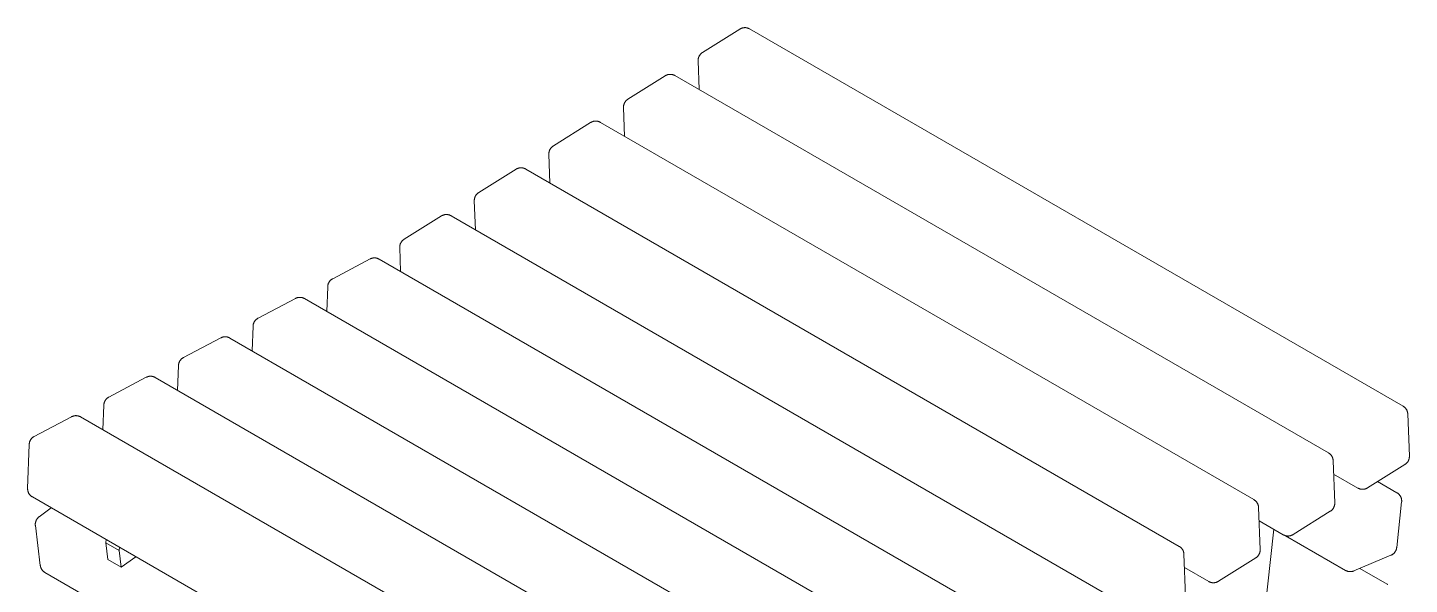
# Model space of a CAD drawing. Header units: inches. Extents: x -6 to 95, y -2 to 61.
# Drawn here: x 66.25 to 95.1, y 49.05 to 60.68 of the extents above; entities that cross this region are included whole.
import ezdxf

# ---------------------------------------------------------------- set-up
doc = ezdxf.new("R2010")
doc.units = ezdxf.units.IN
doc.layers.add('ZANO_R', color=7, linetype='Continuous', lineweight=0)

msp = doc.modelspace()

# ---------------------------------------------------------------- linework, layer by layer
at = {"layer": 'ZANO_R'}
for p, q in [((80.34161, 60.15874), (81.12081, 60.64664)), ((81.12081, 60.64664), (81.12652, 60.65009)), ((81.12652, 60.65009), (81.13234, 60.65333)), ((81.13234, 60.65333), (81.13827, 60.65638)), ((81.13827, 60.65638), (81.1443, 60.65922)), ((81.1443, 60.65922), (81.15042, 60.66186)), ((81.15042, 60.66186), (81.15662, 60.66429)), ((81.15662, 60.66429), (81.16291, 60.66651)), ((81.16291, 60.66651), (81.16927, 60.66852)), ((81.16927, 60.66852), (81.17569, 60.67031)), ((81.17569, 60.67031), (81.18216, 60.67188)), ((81.18216, 60.67188), (81.18869, 60.67323)), ((81.18869, 60.67323), (81.19526, 60.67436)), ((81.19526, 60.67436), (81.20186, 60.67526)), ((81.20186, 60.67526), (81.20849, 60.67595)), ((81.20849, 60.67595), (81.21514, 60.6764)), ((81.21514, 60.6764), (81.22181, 60.67664)), ((81.22181, 60.67664), (81.22847, 60.67664)), ((81.22847, 60.67664), (81.23513, 60.67642)), ((81.23513, 60.67642), (81.24178, 60.67598)), ((81.24178, 60.67598), (81.24842, 60.67531)), ((81.24842, 60.67531), (81.25502, 60.67442)), ((81.25502, 60.67442), (81.26159, 60.6733)), ((81.26159, 60.6733), (81.26812, 60.67196)), ((81.26812, 60.67196), (81.2746, 60.67041)), ((81.2746, 60.67041), (81.28103, 60.66863)), ((81.28103, 60.66863), (81.28739, 60.66664)), ((81.28739, 60.66664), (81.29368, 60.66443)), ((81.29368, 60.66443), (81.29989, 60.66201)), ((81.29989, 60.66201), (81.30602, 60.65938)), ((81.30602, 60.65938), (81.31205, 60.65655)), ((81.31205, 60.65655), (81.31798, 60.65352)), ((81.31798, 60.65352), (81.32381, 60.65028)), ((81.32381, 60.65028), (94.97205, 52.77046)), ((80.25187, 60.02428), (80.25308, 60.03083)), ((80.25308, 60.03083), (80.25451, 60.03734)), ((80.25451, 60.03734), (80.25616, 60.04379)), ((80.25616, 60.04379), (80.25803, 60.05019)), ((80.25803, 60.05019), (80.26011, 60.05652)), ((80.26011, 60.05652), (80.2624, 60.06277)), ((80.2624, 60.06277), (80.26491, 60.06895)), ((80.26491, 60.06895), (80.26762, 60.07503)), ((80.26762, 60.07503), (80.27054, 60.08102)), ((80.27054, 60.08102), (80.27366, 60.08691)), ((80.27366, 60.08691), (80.27697, 60.09269)), ((80.27697, 60.09269), (80.28048, 60.09836)), ((80.28048, 60.09836), (80.28418, 60.1039)), ((80.28418, 60.1039), (80.28806, 60.10931)), ((80.28806, 60.10931), (80.29213, 60.11459)), ((80.29213, 60.11459), (80.29637, 60.11973)), ((80.29637, 60.11973), (80.30078, 60.12472)), ((80.30078, 60.12472), (80.30536, 60.12956)), ((80.30536, 60.12956), (80.3101, 60.13424)), ((80.3101, 60.13424), (80.315, 60.13876)), ((80.315, 60.13876), (80.32004, 60.14312)), ((80.32004, 60.14312), (80.32523, 60.14729)), ((80.32523, 60.14729), (80.33056, 60.15129)), ((80.33056, 60.15129), (80.33602, 60.15511)), ((80.33602, 60.15511), (80.34161, 60.15874)), ((80.24918, 59.99111), (80.24927, 59.99778)), ((80.24931, 59.98445), (80.24918, 59.99111)), ((80.24927, 59.99778), (80.24958, 60.00443)), ((80.27184, 59.38209), (80.24931, 59.98445)), ((80.24958, 60.00443), (80.25012, 60.01107)), ((80.25012, 60.01107), (80.25088, 60.01769)), ((80.25088, 60.01769), (80.25187, 60.02428)), ((78.7832, 59.18294), (79.5624, 59.67084)), ((79.5624, 59.67084), (79.56811, 59.67428)), ((79.56811, 59.67428), (79.57393, 59.67753)), ((79.57393, 59.67753), (79.57986, 59.68058)), ((79.57986, 59.68058), (79.58589, 59.68342)), ((79.58589, 59.68342), (79.59201, 59.68606)), ((79.59201, 59.68606), (79.59822, 59.68849)), ((79.59822, 59.68849), (79.6045, 59.69071)), ((79.6045, 59.69071), (79.61086, 59.69272)), ((79.61086, 59.69272), (79.61728, 59.6945)), ((79.61728, 59.6945), (79.62376, 59.69608)), ((79.62376, 59.69608), (79.63028, 59.69743)), ((79.63028, 59.69743), (79.63685, 59.69856)), ((79.63685, 59.69856), (79.64346, 59.69946)), ((79.64346, 59.69946), (79.65009, 59.70014)), ((79.65009, 59.70014), (79.65674, 59.7006)), ((79.65674, 59.7006), (79.6634, 59.70083)), ((79.6634, 59.70083), (79.67006, 59.70084)), ((79.67006, 59.70084), (79.67673, 59.70062)), ((79.67673, 59.70062), (79.68338, 59.70018)), ((79.68338, 59.70018), (79.69001, 59.69951)), ((79.69001, 59.69951), (79.69661, 59.69861)), ((79.69661, 59.69861), (79.70318, 59.6975)), ((79.70318, 59.6975), (79.70971, 59.69616)), ((79.70971, 59.69616), (79.7162, 59.6946)), ((79.7162, 59.6946), (79.72262, 59.69283)), ((79.72262, 59.69283), (79.72898, 59.69083)), ((79.72898, 59.69083), (79.73527, 59.68863)), ((79.73527, 59.68863), (79.74148, 59.68621)), ((79.74148, 59.68621), (79.74761, 59.68358)), ((79.74761, 59.68358), (79.75364, 59.68075)), ((79.75364, 59.68075), (79.75958, 59.67771)), ((79.75958, 59.67771), (79.7654, 59.67448)), ((79.7654, 59.67448), (93.41365, 51.79466)), ((78.75169, 59.15844), (78.75659, 59.16296)), ((78.75659, 59.16296), (78.76163, 59.16731)), ((78.76163, 59.16731), (78.76682, 59.17149)), ((78.76682, 59.17149), (78.77215, 59.17549)), ((78.77215, 59.17549), (78.77761, 59.17931)), ((78.77761, 59.17931), (78.7832, 59.18294)), ((78.69077, 59.01531), (78.69086, 59.02197)), ((78.69091, 59.00865), (78.69077, 59.01531)), ((78.69086, 59.02197), (78.69117, 59.02863)), ((78.71343, 58.40628), (78.69091, 59.00865)), ((78.69117, 59.02863), (78.69171, 59.03527)), ((78.69171, 59.03527), (78.69248, 59.04189)), ((78.69248, 59.04189), (78.69346, 59.04848)), ((78.69346, 59.04848), (78.69467, 59.05503)), ((78.69467, 59.05503), (78.6961, 59.06154)), ((78.6961, 59.06154), (78.69775, 59.06799)), ((78.69775, 59.06799), (78.69962, 59.07439)), ((78.69962, 59.07439), (78.7017, 59.08072)), ((78.7017, 59.08072), (78.704, 59.08697)), ((78.704, 59.08697), (78.7065, 59.09315)), ((78.7065, 59.09315), (78.70921, 59.09923)), ((78.70921, 59.09923), (78.71213, 59.10522)), ((78.71213, 59.10522), (78.71525, 59.11111)), ((78.71525, 59.11111), (78.71856, 59.11689)), ((78.71856, 59.11689), (78.72207, 59.12255)), ((78.72207, 59.12255), (78.72577, 59.12809)), ((78.72577, 59.12809), (78.72966, 59.13351)), ((78.72966, 59.13351), (78.73372, 59.13879)), ((78.73372, 59.13879), (78.73796, 59.14393)), ((78.73796, 59.14393), (78.74237, 59.14892)), ((78.74237, 59.14892), (78.74695, 59.15376)), ((78.74695, 59.15376), (78.75169, 59.15844)), ((77.22479, 58.20714), (78.00399, 58.69504)), ((78.00399, 58.69504), (78.0097, 58.69848)), ((78.0097, 58.69848), (78.01552, 58.70173)), ((78.01552, 58.70173), (78.02145, 58.70477)), ((78.02145, 58.70477), (78.02748, 58.70762)), ((78.02748, 58.70762), (78.0336, 58.71026)), ((78.0336, 58.71026), (78.03981, 58.71269)), ((78.03981, 58.71269), (78.04609, 58.71491)), ((78.04609, 58.71491), (78.05245, 58.71691)), ((78.05245, 58.71691), (78.05887, 58.7187)), ((78.05887, 58.7187), (78.06535, 58.72027)), ((78.06535, 58.72027), (78.07188, 58.72162)), ((78.07188, 58.72162), (78.07844, 58.72275)), ((78.07844, 58.72275), (78.08505, 58.72366)), ((78.08505, 58.72366), (78.09168, 58.72434)), ((78.09168, 58.72434), (78.09833, 58.7248)), ((78.09833, 58.7248), (78.10499, 58.72503)), ((78.10499, 58.72503), (78.11166, 58.72504)), ((78.11166, 58.72504), (78.11832, 58.72482)), ((78.11832, 58.72482), (78.12497, 58.72437)), ((78.12497, 58.72437), (78.1316, 58.7237)), ((78.1316, 58.7237), (78.13821, 58.72281)), ((78.13821, 58.72281), (78.14478, 58.7217)), ((78.14478, 58.7217), (78.15131, 58.72036)), ((78.15131, 58.72036), (78.15779, 58.7188)), ((78.15779, 58.7188), (78.16421, 58.71702)), ((78.16421, 58.71702), (78.17057, 58.71503)), ((78.17057, 58.71503), (78.17686, 58.71282)), ((78.17686, 58.71282), (78.18307, 58.71041)), ((78.18307, 58.71041), (78.1892, 58.70778)), ((78.1892, 58.70778), (78.19523, 58.70494)), ((78.19523, 58.70494), (78.20117, 58.70191)), ((78.20117, 58.70191), (78.207, 58.69867)), ((78.207, 58.69867), (91.85524, 50.81886)), ((77.13236, 58.03951), (77.13245, 58.04617)), ((77.1325, 58.03285), (77.13236, 58.03951)), ((77.13245, 58.04617), (77.13276, 58.05282)), ((77.15502, 57.43048), (77.1325, 58.03285)), ((77.13276, 58.05282), (77.1333, 58.05947)), ((77.1333, 58.05947), (77.13407, 58.06608)), ((77.13407, 58.06608), (77.13505, 58.07267)), ((77.13505, 58.07267), (77.13626, 58.07923)), ((77.13626, 58.07923), (77.13769, 58.08573)), ((77.13769, 58.08573), (77.13934, 58.09219)), ((77.13934, 58.09219), (77.14121, 58.09858)), ((77.14121, 58.09858), (77.14329, 58.10491)), ((77.14329, 58.10491), (77.14559, 58.11117)), ((77.14559, 58.11117), (77.14809, 58.11734)), ((77.14809, 58.11734), (77.15081, 58.12343)), ((77.15081, 58.12343), (77.15372, 58.12942)), ((77.15372, 58.12942), (77.15684, 58.13531)), ((77.15684, 58.13531), (77.16016, 58.14109)), ((77.16016, 58.14109), (77.16367, 58.14675)), ((77.16367, 58.14675), (77.16736, 58.15229)), ((77.16736, 58.15229), (77.17125, 58.1577)), ((77.17125, 58.1577), (77.17531, 58.16298)), ((77.17531, 58.16298), (77.17955, 58.16812)), ((77.17955, 58.16812), (77.18397, 58.17311)), ((77.18397, 58.17311), (77.18854, 58.17796)), ((77.18854, 58.17796), (77.19328, 58.18264)), ((77.19328, 58.18264), (77.19818, 58.18716)), ((77.19818, 58.18716), (77.20323, 58.19151)), ((77.20323, 58.19151), (77.20842, 58.19569)), ((77.20842, 58.19569), (77.21374, 58.19969)), ((77.21374, 58.19969), (77.2192, 58.20351)), ((77.2192, 58.20351), (77.22479, 58.20714)), ((75.66638, 57.23133), (76.44559, 57.71923)), ((76.44559, 57.71923), (76.45129, 57.72268)), ((76.45129, 57.72268), (76.45712, 57.72592)), ((76.45712, 57.72592), (76.46304, 57.72897)), ((76.46304, 57.72897), (76.46907, 57.73181)), ((76.46907, 57.73181), (76.47519, 57.73445)), ((76.47519, 57.73445), (76.4814, 57.73688)), ((76.4814, 57.73688), (76.48768, 57.7391)), ((76.48768, 57.7391), (76.49404, 57.74111)), ((76.49404, 57.74111), (76.50046, 57.7429)), ((76.50046, 57.7429), (76.50694, 57.74447)), ((76.50694, 57.74447), (76.51347, 57.74582)), ((76.51347, 57.74582), (76.52004, 57.74695)), ((76.52004, 57.74695), (76.52664, 57.74786)), ((76.52664, 57.74786), (76.53327, 57.74854)), ((76.53327, 57.74854), (76.53992, 57.74899)), ((76.53992, 57.74899), (76.54658, 57.74923)), ((76.54658, 57.74923), (76.55325, 57.74923)), ((76.55325, 57.74923), (76.55991, 57.74901)), ((76.55991, 57.74901), (76.56656, 57.74857)), ((76.56656, 57.74857), (76.57319, 57.7479)), ((76.57319, 57.7479), (76.5798, 57.74701)), ((76.5798, 57.74701), (76.58637, 57.74589)), ((76.58637, 57.74589), (76.5929, 57.74455)), ((76.5929, 57.74455), (76.59938, 57.743)), ((76.59938, 57.743), (76.6058, 57.74122)), ((76.6058, 57.74122), (76.61216, 57.73923)), ((76.61216, 57.73923), (76.61845, 57.73702)), ((76.61845, 57.73702), (76.62467, 57.7346)), ((76.62467, 57.7346), (76.63079, 57.73197)), ((76.63079, 57.73197), (76.63683, 57.72914)), ((76.63683, 57.72914), (76.64276, 57.72611)), ((76.64276, 57.72611), (76.64859, 57.72287)), ((76.64859, 57.72287), (90.29683, 49.84305)), ((75.58718, 57.13537), (75.58969, 57.14154)), ((75.58969, 57.14154), (75.5924, 57.14762)), ((75.5924, 57.14762), (75.59532, 57.15361)), ((75.59532, 57.15361), (75.59843, 57.1595)), ((75.59843, 57.1595), (75.60175, 57.16528)), ((75.60175, 57.16528), (75.60526, 57.17095)), ((75.60526, 57.17095), (75.60896, 57.17649)), ((75.60896, 57.17649), (75.61284, 57.1819)), ((75.61284, 57.1819), (75.6169, 57.18718)), ((75.6169, 57.18718), (75.62115, 57.19232)), ((75.62115, 57.19232), (75.62556, 57.19731)), ((75.62556, 57.19731), (75.63014, 57.20215)), ((75.63014, 57.20215), (75.63488, 57.20683)), ((75.63488, 57.20683), (75.63977, 57.21135)), ((75.63977, 57.21135), (75.64482, 57.21571)), ((75.64482, 57.21571), (75.65001, 57.21988)), ((75.65001, 57.21988), (75.65534, 57.22388)), ((75.65534, 57.22388), (75.6608, 57.2277)), ((75.6608, 57.2277), (75.66638, 57.23133)), ((75.57395, 57.0637), (75.57404, 57.07037)), ((75.57409, 57.05704), (75.57395, 57.0637)), ((75.57404, 57.07037), (75.57436, 57.07702)), ((75.59661, 56.45468), (75.57409, 57.05704)), ((75.57436, 57.07702), (75.5749, 57.08366)), ((75.5749, 57.08366), (75.57566, 57.09028)), ((75.57566, 57.09028), (75.57665, 57.09687)), ((75.57665, 57.09687), (75.57786, 57.10342)), ((75.57786, 57.10342), (75.57929, 57.10993)), ((75.57929, 57.10993), (75.58094, 57.11639)), ((75.58094, 57.11639), (75.5828, 57.12278)), ((75.5828, 57.12278), (75.58489, 57.12911)), ((75.58489, 57.12911), (75.58718, 57.13537)), ((74.10797, 56.25553), (74.88718, 56.74343)), ((74.88718, 56.74343), (74.89289, 56.74687)), ((74.89289, 56.74687), (74.89871, 56.75012)), ((74.89871, 56.75012), (74.90464, 56.75317)), ((74.90464, 56.75317), (74.91066, 56.75601)), ((74.91066, 56.75601), (74.91679, 56.75865)), ((74.91679, 56.75865), (74.92299, 56.76108)), ((74.92299, 56.76108), (74.92928, 56.7633)), ((74.92928, 56.7633), (74.93563, 56.76531)), ((74.93563, 56.76531), (74.94205, 56.7671)), ((74.94205, 56.7671), (74.94853, 56.76867)), ((74.94853, 56.76867), (74.95506, 56.77002)), ((74.95506, 56.77002), (74.96163, 56.77115)), ((74.96163, 56.77115), (74.96823, 56.77205)), ((74.96823, 56.77205), (74.97486, 56.77273)), ((74.97486, 56.77273), (74.98151, 56.77319)), ((74.98151, 56.77319), (74.98817, 56.77342)), ((74.98817, 56.77342), (74.99484, 56.77343)), ((74.99484, 56.77343), (75.0015, 56.77321)), ((75.0015, 56.77321), (75.00815, 56.77277)), ((75.00815, 56.77277), (75.01478, 56.7721)), ((75.01478, 56.7721), (75.02139, 56.77121)), ((75.02139, 56.77121), (75.02796, 56.77009)), ((75.02796, 56.77009), (75.03449, 56.76875)), ((75.03449, 56.76875), (75.04097, 56.76719)), ((75.04097, 56.76719), (75.0474, 56.76542)), ((75.0474, 56.76542), (75.05376, 56.76342)), ((75.05376, 56.76342), (75.06005, 56.76122)), ((75.06005, 56.76122), (75.06626, 56.7588)), ((75.06626, 56.7588), (75.07238, 56.75617)), ((75.07238, 56.75617), (75.07842, 56.75334)), ((75.07842, 56.75334), (75.08435, 56.7503)), ((75.08435, 56.7503), (75.09018, 56.74707)), ((75.09018, 56.74707), (88.73842, 48.86725)), ((74.01555, 56.0879), (74.01563, 56.09456)), ((74.01568, 56.08124), (74.01555, 56.0879)), ((74.01563, 56.09456), (74.01595, 56.10122)), ((74.03434, 55.5823), (74.01568, 56.08124)), ((74.01595, 56.10122), (74.01649, 56.10786)), ((74.01649, 56.10786), (74.01725, 56.11448)), ((74.01725, 56.11448), (74.01824, 56.12107)), ((74.01824, 56.12107), (74.01945, 56.12762)), ((74.01945, 56.12762), (74.02088, 56.13413)), ((74.02088, 56.13413), (74.02253, 56.14058)), ((74.02253, 56.14058), (74.02439, 56.14698)), ((74.02439, 56.14698), (74.02648, 56.15331)), ((74.02648, 56.15331), (74.02877, 56.15956)), ((74.02877, 56.15956), (74.03128, 56.16574)), ((74.03128, 56.16574), (74.03399, 56.17182)), ((74.03399, 56.17182), (74.03691, 56.17781)), ((74.03691, 56.17781), (74.04003, 56.1837)), ((74.04003, 56.1837), (74.04334, 56.18948)), ((74.04334, 56.18948), (74.04685, 56.19514)), ((74.04685, 56.19514), (74.05055, 56.20068)), ((74.05055, 56.20068), (74.05443, 56.2061)), ((74.05443, 56.2061), (74.0585, 56.21138)), ((74.0585, 56.21138), (74.06274, 56.21652)), ((74.06274, 56.21652), (74.06715, 56.22151)), ((74.06715, 56.22151), (74.07173, 56.22635)), ((74.07173, 56.22635), (74.07647, 56.23103)), ((74.07647, 56.23103), (74.08136, 56.23555)), ((74.08136, 56.23555), (74.08641, 56.2399)), ((74.08641, 56.2399), (74.0916, 56.24408)), ((74.0916, 56.24408), (74.09693, 56.24808)), ((74.09693, 56.24808), (74.10239, 56.2519)), ((74.10239, 56.2519), (74.10797, 56.25553)), ((72.61675, 55.43259), (73.39596, 55.84443)), ((73.39596, 55.84443), (73.40208, 55.84753)), ((73.40208, 55.84753), (73.4083, 55.85042)), ((73.4083, 55.85042), (73.41462, 55.85308)), ((73.41462, 55.85308), (73.42103, 55.85553)), ((73.42103, 55.85553), (73.42751, 55.85774)), ((73.42751, 55.85774), (73.43408, 55.85974)), ((73.43408, 55.85974), (73.4407, 55.8615)), ((73.4407, 55.8615), (73.44739, 55.86303)), ((73.44739, 55.86303), (73.45412, 55.86433)), ((73.45412, 55.86433), (73.4609, 55.86539)), ((73.4609, 55.86539), (73.46771, 55.86621)), ((73.46771, 55.86621), (73.47454, 55.8668)), ((73.47454, 55.8668), (73.48139, 55.86715)), ((73.48139, 55.86715), (73.48824, 55.86726)), ((73.48824, 55.86726), (73.4951, 55.86713)), ((73.4951, 55.86713), (73.50195, 55.86677)), ((73.50195, 55.86677), (73.50878, 55.86616)), ((73.50878, 55.86616), (73.51559, 55.86532)), ((73.51559, 55.86532), (73.52236, 55.86424)), ((73.52236, 55.86424), (73.52909, 55.86293)), ((73.52909, 55.86293), (73.53577, 55.86138)), ((73.53577, 55.86138), (73.54239, 55.8596)), ((73.54239, 55.8596), (73.54895, 55.85759)), ((73.54895, 55.85759), (73.55543, 55.85535)), ((73.55543, 55.85535), (73.56184, 55.85289)), ((73.56184, 55.85289), (73.56815, 55.85021)), ((73.56815, 55.85021), (73.57436, 55.84731)), ((73.57436, 55.84731), (73.58047, 55.8442)), ((73.58047, 55.8442), (73.58647, 55.84087)), ((73.58647, 55.84087), (87.23471, 47.96106)), ((72.57847, 55.40614), (72.58354, 55.41046)), ((72.58354, 55.41046), (72.58875, 55.41461)), ((72.58875, 55.41461), (72.5941, 55.41858)), ((72.5941, 55.41858), (72.59959, 55.42237)), ((72.59959, 55.42237), (72.60519, 55.42597)), ((72.60519, 55.42597), (72.61092, 55.42938)), ((72.61092, 55.42938), (72.61675, 55.43259)), ((72.49343, 54.7485), (72.51196, 55.26552)), ((72.51196, 55.26552), (72.51231, 55.27217)), ((72.51231, 55.27217), (72.51289, 55.27881)), ((72.51289, 55.27881), (72.51369, 55.28542)), ((72.51369, 55.28542), (72.51471, 55.29201)), ((72.51471, 55.29201), (72.51596, 55.29855)), ((72.51596, 55.29855), (72.51742, 55.30505)), ((72.51742, 55.30505), (72.51911, 55.3115)), ((72.51911, 55.3115), (72.52101, 55.31788)), ((72.52101, 55.31788), (72.52313, 55.3242)), ((72.52313, 55.3242), (72.52546, 55.33044)), ((72.52546, 55.33044), (72.528, 55.3366)), ((72.528, 55.3366), (72.53075, 55.34267)), ((72.53075, 55.34267), (72.5337, 55.34864)), ((72.5337, 55.34864), (72.53685, 55.35452)), ((72.53685, 55.35452), (72.54019, 55.36028)), ((72.54019, 55.36028), (72.54373, 55.36592)), ((72.54373, 55.36592), (72.54746, 55.37144)), ((72.54746, 55.37144), (72.55138, 55.37683)), ((72.55138, 55.37683), (72.55547, 55.38209)), ((72.55547, 55.38209), (72.55974, 55.38721)), ((72.55974, 55.38721), (72.56418, 55.39217)), ((72.56418, 55.39217), (72.56879, 55.39699)), ((72.56879, 55.39699), (72.57355, 55.40164)), ((72.57355, 55.40164), (72.57847, 55.40614)), ((71.05835, 54.6089), (71.83755, 55.02074)), ((71.83755, 55.02074), (71.84367, 55.02384)), ((71.84367, 55.02384), (71.84989, 55.02673)), ((71.84989, 55.02673), (71.85621, 55.02939)), ((71.85621, 55.02939), (71.86262, 55.03183)), ((71.86262, 55.03183), (71.86911, 55.03405)), ((71.86911, 55.03405), (71.87567, 55.03605)), ((71.87567, 55.03605), (71.8823, 55.03781)), ((71.8823, 55.03781), (71.88898, 55.03934)), ((71.88898, 55.03934), (71.89571, 55.04064)), ((71.89571, 55.04064), (71.90249, 55.0417)), ((71.90249, 55.0417), (71.9093, 55.04252)), ((71.9093, 55.04252), (71.91613, 55.04311)), ((71.91613, 55.04311), (71.92298, 55.04346)), ((71.92298, 55.04346), (71.92984, 55.04357)), ((71.92984, 55.04357), (71.93669, 55.04344)), ((71.93669, 55.04344), (71.94354, 55.04307)), ((71.94354, 55.04307), (71.95037, 55.04247)), ((71.95037, 55.04247), (71.95718, 55.04163)), ((71.95718, 55.04163), (71.96395, 55.04055)), ((71.96395, 55.04055), (71.97068, 55.03923)), ((71.97068, 55.03923), (71.97736, 55.03769)), ((71.97736, 55.03769), (71.98399, 55.03591)), ((71.98399, 55.03591), (71.99054, 55.0339)), ((71.99054, 55.0339), (71.99703, 55.03166)), ((71.99703, 55.03166), (72.00343, 55.0292)), ((72.00343, 55.0292), (72.00974, 55.02652)), ((72.00974, 55.02652), (72.01595, 55.02362)), ((72.01595, 55.02362), (72.02206, 55.02051)), ((72.02206, 55.02051), (72.02806, 55.01718)), ((72.02806, 55.01718), (85.67631, 47.13737)), ((70.98179, 54.53659), (70.98533, 54.54223)), ((70.98533, 54.54223), (70.98906, 54.54775)), ((70.98906, 54.54775), (70.99297, 54.55314)), ((70.99297, 54.55314), (70.99706, 54.5584)), ((70.99706, 54.5584), (71.00133, 54.56351)), ((71.00133, 54.56351), (71.00577, 54.56848)), ((71.00577, 54.56848), (71.01038, 54.5733)), ((71.01038, 54.5733), (71.01514, 54.57795)), ((71.01514, 54.57795), (71.02006, 54.58245)), ((71.02006, 54.58245), (71.02513, 54.58677)), ((71.02513, 54.58677), (71.03035, 54.59092)), ((71.03035, 54.59092), (71.0357, 54.59489)), ((71.0357, 54.59489), (71.04118, 54.59868)), ((71.04118, 54.59868), (71.04678, 54.60228)), ((71.04678, 54.60228), (71.05251, 54.60568)), ((71.05251, 54.60568), (71.05835, 54.6089)), ((70.93502, 53.92481), (70.95355, 54.44182)), ((70.95355, 54.44182), (70.9539, 54.44848)), ((70.9539, 54.44848), (70.95448, 54.45512)), ((70.95448, 54.45512), (70.95528, 54.46173)), ((70.95528, 54.46173), (70.9563, 54.46831)), ((70.9563, 54.46831), (70.95755, 54.47486)), ((70.95755, 54.47486), (70.95902, 54.48136)), ((70.95902, 54.48136), (70.9607, 54.4878)), ((70.9607, 54.4878), (70.9626, 54.49419)), ((70.9626, 54.49419), (70.96472, 54.50051)), ((70.96472, 54.50051), (70.96705, 54.50675)), ((70.96705, 54.50675), (70.96959, 54.51291)), ((70.96959, 54.51291), (70.97234, 54.51898)), ((70.97234, 54.51898), (70.97529, 54.52495)), ((70.97529, 54.52495), (70.97844, 54.53082)), ((70.97844, 54.53082), (70.98179, 54.53659)), ((69.49994, 53.78521), (70.27914, 54.19705)), ((70.27914, 54.19705), (70.28526, 54.20015)), ((70.28526, 54.20015), (70.29148, 54.20303)), ((70.29148, 54.20303), (70.2978, 54.2057)), ((70.2978, 54.2057), (70.30421, 54.20814)), ((70.30421, 54.20814), (70.3107, 54.21036)), ((70.3107, 54.21036), (70.31726, 54.21235)), ((70.31726, 54.21235), (70.32389, 54.21412)), ((70.32389, 54.21412), (70.33057, 54.21565)), ((70.33057, 54.21565), (70.33731, 54.21694)), ((70.33731, 54.21694), (70.34408, 54.21801)), ((70.34408, 54.21801), (70.35089, 54.21883)), ((70.35089, 54.21883), (70.35772, 54.21942)), ((70.35772, 54.21942), (70.36457, 54.21977)), ((70.36457, 54.21977), (70.37143, 54.21988)), ((70.37143, 54.21988), (70.37829, 54.21975)), ((70.37829, 54.21975), (70.38513, 54.21938)), ((70.38513, 54.21938), (70.39196, 54.21878)), ((70.39196, 54.21878), (70.39877, 54.21794)), ((70.39877, 54.21794), (70.40554, 54.21686)), ((70.40554, 54.21686), (70.41227, 54.21554)), ((70.41227, 54.21554), (70.41896, 54.214)), ((70.41896, 54.214), (70.42558, 54.21222)), ((70.42558, 54.21222), (70.43214, 54.21021)), ((70.43214, 54.21021), (70.43862, 54.20797)), ((70.43862, 54.20797), (70.44502, 54.20551)), ((70.44502, 54.20551), (70.45133, 54.20283)), ((70.45133, 54.20283), (70.45755, 54.19993)), ((70.45755, 54.19993), (70.46366, 54.19682)), ((70.46366, 54.19682), (70.46965, 54.19349)), ((70.46965, 54.19349), (84.1179, 46.31367)), ((69.4042, 53.6705), (69.40631, 53.67682)), ((69.40631, 53.67682), (69.40864, 53.68306)), ((69.40864, 53.68306), (69.41118, 53.68922)), ((69.41118, 53.68922), (69.41393, 53.69529)), ((69.41393, 53.69529), (69.41688, 53.70126)), ((69.41688, 53.70126), (69.42003, 53.70713)), ((69.42003, 53.70713), (69.42338, 53.71289)), ((69.42338, 53.71289), (69.42692, 53.71854)), ((69.42692, 53.71854), (69.43065, 53.72406)), ((69.43065, 53.72406), (69.43456, 53.72945)), ((69.43456, 53.72945), (69.43865, 53.73471)), ((69.43865, 53.73471), (69.44292, 53.73982)), ((69.44292, 53.73982), (69.44736, 53.74479)), ((69.44736, 53.74479), (69.45197, 53.74961)), ((69.45197, 53.74961), (69.45674, 53.75426)), ((69.45674, 53.75426), (69.46166, 53.75875)), ((69.46166, 53.75875), (69.46673, 53.76308)), ((69.46673, 53.76308), (69.47194, 53.76723)), ((69.47194, 53.76723), (69.47729, 53.7712)), ((69.47729, 53.7712), (69.48277, 53.77499)), ((69.48277, 53.77499), (69.48838, 53.77859)), ((69.48838, 53.77859), (69.4941, 53.78199)), ((69.4941, 53.78199), (69.49994, 53.78521)), ((68.75229, 53.38667), (68.75885, 53.38866)), ((68.75885, 53.38866), (68.76548, 53.39043)), ((68.76548, 53.39043), (68.77216, 53.39196)), ((68.77216, 53.39196), (68.7789, 53.39325)), ((68.7789, 53.39325), (68.78567, 53.39431)), ((68.78567, 53.39431), (68.79248, 53.39514)), ((68.79248, 53.39514), (68.79932, 53.39573)), ((68.79932, 53.39573), (68.80616, 53.39608)), ((68.80616, 53.39608), (68.81302, 53.39619)), ((68.81302, 53.39619), (68.81988, 53.39606)), ((68.81988, 53.39606), (68.82673, 53.39569)), ((68.82673, 53.39569), (68.83356, 53.39509)), ((68.83356, 53.39509), (68.84036, 53.39424)), ((68.84036, 53.39424), (68.84714, 53.39317)), ((68.84714, 53.39317), (68.85387, 53.39185)), ((68.85387, 53.39185), (68.86055, 53.3903)), ((68.86055, 53.3903), (68.86717, 53.38852)), ((68.86717, 53.38852), (68.87373, 53.38652)), ((69.37661, 53.10112), (69.39515, 53.61813)), ((69.39515, 53.61813), (69.3955, 53.62479)), ((69.3955, 53.62479), (69.39607, 53.63142)), ((69.39607, 53.63142), (69.39687, 53.63804)), ((69.39687, 53.63804), (69.3979, 53.64462)), ((69.3979, 53.64462), (69.39914, 53.65117)), ((69.39914, 53.65117), (69.40061, 53.65767)), ((69.40061, 53.65767), (69.40229, 53.66411)), ((69.40229, 53.66411), (69.4042, 53.6705)), ((67.94153, 52.96151), (68.72073, 53.37336)), ((68.72073, 53.37336), (68.72685, 53.37646)), ((68.72685, 53.37646), (68.73307, 53.37934)), ((68.73307, 53.37934), (68.73939, 53.38201)), ((68.73939, 53.38201), (68.7458, 53.38445)), ((68.7458, 53.38445), (68.75229, 53.38667)), ((68.87373, 53.38652), (68.88021, 53.38428)), ((68.88021, 53.38428), (68.88661, 53.38182)), ((68.88661, 53.38182), (68.89292, 53.37914)), ((68.89292, 53.37914), (68.89914, 53.37624)), ((68.89914, 53.37624), (68.90525, 53.37312)), ((68.90525, 53.37312), (68.91125, 53.3698)), ((68.91125, 53.3698), (82.55949, 45.48998)), ((67.83766, 52.80773), (67.83847, 52.81435)), ((67.83847, 52.81435), (67.83949, 52.82093)), ((67.83949, 52.82093), (67.84073, 52.82748)), ((67.84073, 52.82748), (67.8422, 52.83398)), ((67.8422, 52.83398), (67.84389, 52.84042)), ((67.84389, 52.84042), (67.84579, 52.84681)), ((67.84579, 52.84681), (67.84791, 52.85312)), ((67.84791, 52.85312), (67.85024, 52.85937)), ((67.85024, 52.85937), (67.85278, 52.86553)), ((67.85278, 52.86553), (67.85552, 52.8716)), ((67.85552, 52.8716), (67.85847, 52.87757)), ((67.85847, 52.87757), (67.86162, 52.88344)), ((67.86162, 52.88344), (67.86497, 52.8892)), ((67.86497, 52.8892), (67.86851, 52.89485)), ((67.86851, 52.89485), (67.87224, 52.90037)), ((67.87224, 52.90037), (67.87615, 52.90576)), ((67.87615, 52.90576), (67.88025, 52.91102)), ((67.88025, 52.91102), (67.88452, 52.91613)), ((67.88452, 52.91613), (67.88896, 52.9211)), ((67.88896, 52.9211), (67.89356, 52.92591)), ((67.89356, 52.92591), (67.89833, 52.93057)), ((67.89833, 52.93057), (67.90325, 52.93506)), ((67.90325, 52.93506), (67.90832, 52.93939)), ((67.90832, 52.93939), (67.91353, 52.94354)), ((67.91353, 52.94354), (67.91888, 52.94751)), ((67.91888, 52.94751), (67.92436, 52.95129)), ((67.92436, 52.95129), (67.92997, 52.95489)), ((67.92997, 52.95489), (67.93569, 52.9583)), ((67.93569, 52.9583), (67.94153, 52.96151)), ((66.38312, 52.13782), (67.16233, 52.54967)), ((67.16233, 52.54967), (67.16844, 52.55277)), ((67.16844, 52.55277), (67.17467, 52.55565)), ((67.17467, 52.55565), (67.18099, 52.55832)), ((67.18099, 52.55832), (67.18739, 52.56076)), ((67.18739, 52.56076), (67.19388, 52.56298)), ((67.19388, 52.56298), (67.20044, 52.56497)), ((67.20044, 52.56497), (67.20707, 52.56673)), ((67.20707, 52.56673), (67.21376, 52.56826)), ((67.21376, 52.56826), (67.22049, 52.56956)), ((67.22049, 52.56956), (67.22727, 52.57062)), ((67.22727, 52.57062), (67.23407, 52.57145)), ((67.23407, 52.57145), (67.24091, 52.57204)), ((67.24091, 52.57204), (67.24776, 52.57238)), ((67.24776, 52.57238), (67.25461, 52.5725)), ((67.25461, 52.5725), (67.26147, 52.57237)), ((67.26147, 52.57237), (67.26832, 52.572)), ((67.26832, 52.572), (67.27515, 52.5714)), ((67.27515, 52.5714), (67.28195, 52.57055)), ((67.28195, 52.57055), (67.28873, 52.56947)), ((67.28873, 52.56947), (67.29546, 52.56816)), ((67.29546, 52.56816), (67.30214, 52.56661)), ((67.30214, 52.56661), (67.30876, 52.56483)), ((67.30876, 52.56483), (67.31532, 52.56282)), ((67.31532, 52.56282), (67.3218, 52.56059)), ((67.3218, 52.56059), (67.3282, 52.55813)), ((67.3282, 52.55813), (67.33452, 52.55545)), ((67.33452, 52.55545), (67.34073, 52.55255)), ((67.34073, 52.55255), (67.34684, 52.54943)), ((67.34684, 52.54943), (67.35284, 52.54611)), ((67.35284, 52.54611), (81.00108, 44.66629)), ((67.81821, 52.27743), (67.83674, 52.79444)), ((67.83674, 52.79444), (67.83709, 52.8011)), ((67.83709, 52.8011), (67.83766, 52.80773)), ((94.97205, 52.77046), (94.97793, 52.76693)), ((94.97793, 52.76693), (94.98369, 52.7632)), ((94.98369, 52.7632), (94.9893, 52.75927)), ((94.9893, 52.75927), (94.99478, 52.75514)), ((94.99478, 52.75514), (95.00011, 52.75083)), ((95.00011, 52.75083), (95.00529, 52.74633)), ((95.00529, 52.74633), (95.01031, 52.74166)), ((95.01031, 52.74166), (95.01516, 52.73681)), ((95.01516, 52.73681), (95.01984, 52.7318)), ((95.01984, 52.7318), (95.02435, 52.72662)), ((95.02435, 52.72662), (95.02867, 52.7213)), ((95.02867, 52.7213), (95.0328, 52.71583)), ((95.0328, 52.71583), (95.03674, 52.71021)), ((95.03674, 52.71021), (95.04048, 52.70447)), ((95.04048, 52.70447), (95.04402, 52.69859)), ((95.04402, 52.69859), (95.04735, 52.6926)), ((95.04735, 52.6926), (95.05047, 52.68649)), ((95.05047, 52.68649), (95.05338, 52.68028)), ((95.05338, 52.68028), (95.05607, 52.67397)), ((95.05607, 52.67397), (95.05854, 52.66757)), ((95.05854, 52.66757), (95.06078, 52.66109)), ((95.06078, 52.66109), (95.0628, 52.65454)), ((95.0628, 52.65454), (95.06459, 52.64792)), ((95.06459, 52.64792), (95.06614, 52.64124)), ((95.06614, 52.64124), (95.06747, 52.63451)), ((95.06747, 52.63451), (95.06855, 52.62774)), ((95.06855, 52.62774), (95.06941, 52.62093)), ((95.06941, 52.62093), (95.07002, 52.6141)), ((95.07002, 52.6141), (95.07039, 52.60726)), ((95.07039, 52.60726), (95.10333, 51.72652)), ((66.2454, 51.05199), (66.27833, 51.97075)), ((66.27833, 51.97075), (66.27868, 51.9774)), ((66.27868, 51.9774), (66.27926, 51.98404)), ((66.27926, 51.98404), (66.28006, 51.99066)), ((66.28006, 51.99066), (66.28108, 51.99724)), ((66.28108, 51.99724), (66.28233, 52.00379)), ((66.28233, 52.00379), (66.28379, 52.01028)), ((66.28379, 52.01028), (66.28548, 52.01673)), ((66.28548, 52.01673), (66.28738, 52.02312)), ((66.28738, 52.02312), (66.2895, 52.02943)), ((66.2895, 52.02943), (66.29183, 52.03568)), ((66.29183, 52.03568), (66.29437, 52.04184)), ((66.29437, 52.04184), (66.29711, 52.04791)), ((66.29711, 52.04791), (66.30006, 52.05388)), ((66.30006, 52.05388), (66.30321, 52.05975)), ((66.30321, 52.05975), (66.30656, 52.06551)), ((66.30656, 52.06551), (66.3101, 52.07116)), ((66.3101, 52.07116), (66.31383, 52.07668)), ((66.31383, 52.07668), (66.31775, 52.08207)), ((66.31775, 52.08207), (66.32184, 52.08733)), ((66.32184, 52.08733), (66.32611, 52.09244)), ((66.32611, 52.09244), (66.33055, 52.09741)), ((66.33055, 52.09741), (66.33515, 52.10222)), ((66.33515, 52.10222), (66.33992, 52.10688)), ((66.33992, 52.10688), (66.34484, 52.11137)), ((66.34484, 52.11137), (66.34991, 52.11569)), ((66.34991, 52.11569), (66.35512, 52.11984)), ((66.35512, 52.11984), (66.36047, 52.12382)), ((66.36047, 52.12382), (66.36595, 52.1276)), ((66.36595, 52.1276), (66.37156, 52.1312)), ((66.37156, 52.1312), (66.37729, 52.13461)), ((66.37729, 52.13461), (66.38312, 52.13782)), ((93.41365, 51.79466), (93.41953, 51.79113)), ((93.41953, 51.79113), (93.42528, 51.78739)), ((93.42528, 51.78739), (93.4309, 51.78346)), ((93.4309, 51.78346), (93.43637, 51.77934)), ((93.43637, 51.77934), (93.44171, 51.77502)), ((93.44171, 51.77502), (93.44688, 51.77053)), ((93.44688, 51.77053), (93.4519, 51.76585)), ((93.4519, 51.76585), (93.45675, 51.76101)), ((93.45675, 51.76101), (93.46143, 51.75599)), ((93.46143, 51.75599), (93.46594, 51.75082)), ((93.46594, 51.75082), (93.47026, 51.7455)), ((93.47026, 51.7455), (93.47439, 51.74002)), ((93.47439, 51.74002), (93.47833, 51.73441)), ((93.47833, 51.73441), (93.48207, 51.72866)), ((93.48207, 51.72866), (93.48561, 51.72279)), ((93.48561, 51.72279), (93.48894, 51.71679)), ((93.48894, 51.71679), (93.49207, 51.71069)), ((93.49207, 51.71069), (93.49497, 51.70448)), ((93.49497, 51.70448), (93.49766, 51.69817)), ((93.49766, 51.69817), (93.50013, 51.69177)), ((93.50013, 51.69177), (93.50238, 51.68529)), ((93.50238, 51.68529), (93.50439, 51.67874)), ((93.50439, 51.67874), (93.50618, 51.67212)), ((93.50618, 51.67212), (93.50774, 51.66544)), ((93.50774, 51.66544), (93.50906, 51.65871)), ((93.50906, 51.65871), (93.51015, 51.65194)), ((95.09461, 51.66078), (95.09253, 51.65446)), ((95.09648, 51.66718), (95.09461, 51.66078)), ((95.09813, 51.67364), (95.09648, 51.66718)), ((95.09956, 51.68014), (95.09813, 51.67364)), ((95.10077, 51.6867), (95.09956, 51.68014)), ((95.10176, 51.69328), (95.10077, 51.6867)), ((95.10252, 51.6999), (95.10176, 51.69328)), ((95.10306, 51.70654), (95.10252, 51.6999)), ((95.10337, 51.7132), (95.10306, 51.70654)), ((95.10333, 51.72652), (95.10346, 51.71986)), ((95.10346, 51.71986), (95.10337, 51.7132)), ((93.51015, 51.65194), (93.511, 51.64513)), ((93.511, 51.64513), (93.51161, 51.6383)), ((93.51161, 51.6383), (93.51199, 51.63145)), ((93.51199, 51.63145), (93.54492, 50.75072)), ((95.01103, 51.55223), (94.23183, 51.06433)), ((95.01662, 51.55586), (95.01103, 51.55223)), ((95.02208, 51.55968), (95.01662, 51.55586)), ((95.02741, 51.56368), (95.02208, 51.55968)), ((95.0326, 51.56786), (95.02741, 51.56368)), ((95.03765, 51.57221), (95.0326, 51.56786)), ((95.04254, 51.57673), (95.03765, 51.57221)), ((95.04728, 51.58141), (95.04254, 51.57673)), ((95.05186, 51.58625), (95.04728, 51.58141)), ((95.05627, 51.59125), (95.05186, 51.58625)), ((95.06051, 51.59638), (95.05627, 51.59125)), ((95.06458, 51.60166), (95.06051, 51.59638)), ((95.06846, 51.60708), (95.06458, 51.60166)), ((95.07216, 51.61262), (95.06846, 51.60708)), ((95.07567, 51.61828), (95.07216, 51.61262)), ((95.07898, 51.62406), (95.07567, 51.61828)), ((95.0821, 51.62995), (95.07898, 51.62406)), ((95.08502, 51.63594), (95.0821, 51.62995)), ((95.08773, 51.64203), (95.08502, 51.63594)), ((95.09024, 51.6482), (95.08773, 51.64203)), ((95.09253, 51.65446), (95.09024, 51.6482)), ((94.02883, 51.06069), (93.5224, 51.35308)), ((94.44038, 51.19491), (94.84508, 50.96126)), ((66.24527, 51.04532), (66.2454, 51.05199)), ((66.24537, 51.03866), (66.24527, 51.04532)), ((66.2457, 51.032), (66.24537, 51.03866)), ((66.24625, 51.02536), (66.2457, 51.032)), ((66.24702, 51.01874), (66.24625, 51.02536)), ((66.24802, 51.01215), (66.24702, 51.01874)), ((66.24924, 51.0056), (66.24802, 51.01215)), ((66.25068, 50.99909), (66.24924, 51.0056)), ((66.25234, 50.99263), (66.25068, 50.99909)), ((66.25422, 50.98624), (66.25234, 50.99263)), ((66.25631, 50.97991), (66.25422, 50.98624)), ((66.25862, 50.97366), (66.25631, 50.97991)), ((66.26114, 50.96748), (66.25862, 50.97366)), ((66.26386, 50.9614), (66.26114, 50.96748)), ((66.26679, 50.95541), (66.26386, 50.9614)), ((66.26992, 50.94953), (66.26679, 50.95541)), ((66.27325, 50.94375), (66.26992, 50.94953)), ((66.27677, 50.93809), (66.27325, 50.94375)), ((66.28048, 50.93255), (66.27677, 50.93809)), ((66.28437, 50.92715), (66.28048, 50.93255)), ((66.28845, 50.92187), (66.28437, 50.92715)), ((66.2927, 50.91674), (66.28845, 50.92187)), ((66.29713, 50.91175), (66.2927, 50.91674)), ((66.30171, 50.90692), (66.29713, 50.91175)), ((66.30647, 50.90224), (66.30171, 50.90692)), ((66.31137, 50.89773), (66.30647, 50.90224)), ((66.31643, 50.89339), (66.31137, 50.89773)), ((66.32163, 50.88922), (66.31643, 50.89339)), ((66.32697, 50.88523), (66.32163, 50.88922)), ((66.33244, 50.88142), (66.32697, 50.88523)), ((66.33803, 50.8778), (66.33244, 50.88142)), ((66.34375, 50.87437), (66.33803, 50.8778)), ((79.99199, 42.99455), (66.34375, 50.87437)), ((91.85524, 50.81886), (91.86112, 50.81533)), ((91.86112, 50.81533), (91.86687, 50.81159)), ((91.86687, 50.81159), (91.87249, 50.80766)), ((91.87249, 50.80766), (91.87797, 50.80353)), ((91.87797, 50.80353), (91.8833, 50.79922)), ((91.8833, 50.79922), (91.88848, 50.79472)), ((91.88848, 50.79472), (91.89349, 50.79005)), ((94.03466, 51.05746), (94.02883, 51.06069)), ((94.04059, 51.05442), (94.03466, 51.05746)), ((94.04663, 51.05159), (94.04059, 51.05442)), ((94.05275, 51.04896), (94.04663, 51.05159)), ((94.05896, 51.04655), (94.05275, 51.04896)), ((94.06525, 51.04434), (94.05896, 51.04655)), ((94.07161, 51.04235), (94.06525, 51.04434)), ((94.07804, 51.04057), (94.07161, 51.04235)), ((94.08452, 51.03901), (94.07804, 51.04057)), ((94.09105, 51.03767), (94.08452, 51.03901)), ((94.09762, 51.03656), (94.09105, 51.03767)), ((94.10423, 51.03566), (94.09762, 51.03656)), ((94.11086, 51.035), (94.10423, 51.03566)), ((94.11751, 51.03455), (94.11086, 51.035)), ((94.12417, 51.03433), (94.11751, 51.03455)), ((94.13084, 51.03434), (94.12417, 51.03433)), ((94.1375, 51.03457), (94.13084, 51.03434)), ((94.14415, 51.03503), (94.1375, 51.03457)), ((94.15078, 51.03571), (94.14415, 51.03503)), ((94.15738, 51.03662), (94.15078, 51.03571)), ((94.16395, 51.03775), (94.15738, 51.03662)), ((94.17048, 51.0391), (94.16395, 51.03775)), ((94.17695, 51.04067), (94.17048, 51.0391)), ((94.18338, 51.04246), (94.17695, 51.04067)), ((94.18973, 51.04446), (94.18338, 51.04246)), ((94.19602, 51.04668), (94.18973, 51.04446)), ((94.20222, 51.04911), (94.19602, 51.04668)), ((94.20834, 51.05175), (94.20222, 51.04911)), ((94.21437, 51.0546), (94.20834, 51.05175)), ((94.2203, 51.05764), (94.21437, 51.0546)), ((94.22612, 51.06089), (94.2203, 51.05764)), ((94.23183, 51.06433), (94.22612, 51.06089)), ((94.84508, 50.96126), (94.85082, 50.95781)), ((94.85082, 50.95781), (94.85644, 50.95417)), ((94.85644, 50.95417), (94.86193, 50.95035)), ((94.86193, 50.95035), (94.86729, 50.94634)), ((94.86729, 50.94634), (94.87251, 50.94214)), ((94.87251, 50.94214), (94.87758, 50.93778)), ((94.87758, 50.93778), (94.8825, 50.93324)), ((94.8825, 50.93324), (94.88727, 50.92854)), ((94.88727, 50.92854), (94.89187, 50.92368)), ((94.89187, 50.92368), (94.89631, 50.91867)), ((94.89631, 50.91867), (94.90057, 50.91351)), ((94.90057, 50.91351), (94.90466, 50.9082)), ((94.90466, 50.9082), (94.90856, 50.90276)), ((94.90856, 50.90276), (94.91227, 50.89719)), ((94.91227, 50.89719), (94.9158, 50.8915)), ((94.9158, 50.8915), (94.91913, 50.88569)), ((94.91913, 50.88569), (94.92225, 50.87978)), ((94.92225, 50.87978), (94.92518, 50.87376)), ((94.92518, 50.87376), (94.9279, 50.86764)), ((94.9279, 50.86764), (94.93041, 50.86143)), ((94.93041, 50.86143), (94.93271, 50.85515)), ((94.93271, 50.85515), (94.93479, 50.84878)), ((94.93479, 50.84878), (94.93666, 50.84236)), ((94.93666, 50.84236), (94.9383, 50.83587)), ((94.9383, 50.83587), (94.93973, 50.82933)), ((94.93973, 50.82933), (94.94093, 50.82274)), ((94.94093, 50.82274), (94.94191, 50.81612)), ((94.94191, 50.81612), (94.94266, 50.80947)), ((94.94266, 50.80947), (94.94318, 50.80279)), ((94.94318, 50.80279), (94.94348, 50.79611)), ((94.94348, 50.79611), (94.94355, 50.78941)), ((66.48577, 50.46002), (66.73955, 50.64585)), ((91.89349, 50.79005), (91.89835, 50.7852)), ((91.89835, 50.7852), (91.90303, 50.78019)), ((91.90303, 50.78019), (91.90753, 50.77502)), ((91.90753, 50.77502), (91.91185, 50.76969)), ((91.91185, 50.76969), (91.91598, 50.76422)), ((91.91598, 50.76422), (91.91992, 50.75861)), ((91.91992, 50.75861), (91.92366, 50.75286)), ((91.92366, 50.75286), (91.9272, 50.74699)), ((91.9272, 50.74699), (91.93054, 50.74099)), ((91.93054, 50.74099), (91.93366, 50.73489)), ((91.93366, 50.73489), (91.93657, 50.72867)), ((91.93657, 50.72867), (91.93926, 50.72237)), ((91.93926, 50.72237), (91.94172, 50.71597)), ((91.94172, 50.71597), (91.94397, 50.70949)), ((91.94397, 50.70949), (91.94598, 50.70293)), ((91.94598, 50.70293), (91.94777, 50.69631)), ((91.94777, 50.69631), (91.94933, 50.68963)), ((91.94933, 50.68963), (91.95065, 50.6829)), ((91.95065, 50.6829), (91.95174, 50.67613)), ((91.95174, 50.67613), (91.95259, 50.66933)), ((91.95259, 50.66933), (91.9532, 50.6625)), ((91.9532, 50.6625), (91.95358, 50.65565)), ((91.95358, 50.65565), (91.98651, 49.77492)), ((93.45263, 50.57643), (92.67342, 50.08853)), ((93.45821, 50.58006), (93.45263, 50.57643)), ((93.46367, 50.58388), (93.45821, 50.58006)), ((93.469, 50.58788), (93.46367, 50.58388)), ((93.47419, 50.59206), (93.469, 50.58788)), ((93.47924, 50.59641), (93.47419, 50.59206)), ((93.48413, 50.60093), (93.47924, 50.59641)), ((93.48887, 50.60561), (93.48413, 50.60093)), ((93.49345, 50.61045), (93.48887, 50.60561)), ((93.49786, 50.61544), (93.49345, 50.61045)), ((93.5021, 50.62058), (93.49786, 50.61544)), ((93.50617, 50.62586), (93.5021, 50.62058)), ((93.51005, 50.63127), (93.50617, 50.62586)), ((93.51375, 50.63682), (93.51005, 50.63127)), ((93.51726, 50.64248), (93.51375, 50.63682)), ((93.52058, 50.64826), (93.51726, 50.64248)), ((93.52369, 50.65415), (93.52058, 50.64826)), ((93.52661, 50.66014), (93.52369, 50.65415)), ((93.52932, 50.66622), (93.52661, 50.66014)), ((93.53183, 50.6724), (93.52932, 50.66622)), ((93.53412, 50.67865), (93.53183, 50.6724)), ((93.53621, 50.68498), (93.53412, 50.67865)), ((93.53807, 50.69138), (93.53621, 50.68498)), ((93.53972, 50.69783), (93.53807, 50.69138)), ((93.54115, 50.70434), (93.53972, 50.69783)), ((93.54236, 50.71089), (93.54115, 50.70434)), ((93.54335, 50.71748), (93.54236, 50.71089)), ((93.54411, 50.7241), (93.54335, 50.71748)), ((93.54465, 50.73074), (93.54411, 50.7241)), ((93.54497, 50.7374), (93.54465, 50.73074)), ((93.54492, 50.75072), (93.54506, 50.74406)), ((93.54506, 50.74406), (93.54497, 50.7374)), ((94.9424, 50.76937), (94.83868, 49.81694)), ((94.94301, 50.77604), (94.9424, 50.76937)), ((94.94339, 50.78272), (94.94301, 50.77604)), ((94.94355, 50.78941), (94.94339, 50.78272)), ((66.4052, 50.30371), (66.4054, 50.31046)), ((66.40522, 50.29696), (66.4052, 50.30371)), ((66.40548, 50.29021), (66.40522, 50.29696)), ((66.4054, 50.31046), (66.40584, 50.3172)), ((66.40597, 50.28348), (66.40548, 50.29021)), ((66.40584, 50.3172), (66.40651, 50.32391)), ((66.40669, 50.27677), (66.40597, 50.28348)), ((66.40651, 50.32391), (66.4074, 50.3306)), ((66.5104, 49.44409), (66.40669, 50.27677)), ((66.4074, 50.3306), (66.40853, 50.33726)), ((66.40853, 50.33726), (66.40988, 50.34388)), ((66.40988, 50.34388), (66.41146, 50.35044)), ((66.41146, 50.35044), (66.41326, 50.35695)), ((66.41326, 50.35695), (66.41529, 50.36339)), ((66.41529, 50.36339), (66.41753, 50.36975)), ((66.41753, 50.36975), (66.41999, 50.37604)), ((66.41999, 50.37604), (66.42267, 50.38224)), ((66.42267, 50.38224), (66.42555, 50.38834)), ((66.42555, 50.38834), (66.42864, 50.39434)), ((66.42864, 50.39434), (66.43194, 50.40023)), ((66.43194, 50.40023), (66.43544, 50.40601)), ((66.43544, 50.40601), (66.43913, 50.41166)), ((66.43913, 50.41166), (66.44302, 50.41718)), ((66.44302, 50.41718), (66.44709, 50.42257)), ((66.44709, 50.42257), (66.45134, 50.42781)), ((66.45134, 50.42781), (66.45577, 50.4329)), ((66.45577, 50.4329), (66.46038, 50.43784)), ((66.46038, 50.43784), (66.46514, 50.44262)), ((66.46514, 50.44262), (66.47007, 50.44723)), ((66.47007, 50.44723), (66.47516, 50.45167)), ((66.47516, 50.45167), (66.48039, 50.45593)), ((66.48039, 50.45593), (66.48577, 50.46002)), ((92.47042, 50.08489), (91.96399, 50.37728)), ((67.88066, 49.91373), (67.88324, 49.98554)), ((92.27358, 50.19854), (90.91037, 37.67971)), ((92.47625, 50.08166), (92.47042, 50.08489)), ((92.48218, 50.07862), (92.47625, 50.08166)), ((92.48822, 50.07579), (92.48218, 50.07862)), ((92.49434, 50.07316), (92.48822, 50.07579)), ((92.50055, 50.07074), (92.49434, 50.07316)), ((92.50684, 50.06854), (92.50055, 50.07074)), ((92.51321, 50.06654), (92.50684, 50.06854)), ((92.51963, 50.06477), (92.51321, 50.06654)), ((93.77144, 49.34117), (92.51686, 50.0655)), ((92.52611, 50.06321), (92.51963, 50.06477)), ((92.53264, 50.06187), (92.52611, 50.06321)), ((92.53921, 50.06075), (92.53264, 50.06187)), ((92.54582, 50.05986), (92.53921, 50.06075)), ((92.55245, 50.05919), (92.54582, 50.05986)), ((92.5591, 50.05875), (92.55245, 50.05919)), ((92.56576, 50.05853), (92.5591, 50.05875)), ((92.57243, 50.05854), (92.56576, 50.05853)), ((92.57909, 50.05877), (92.57243, 50.05854)), ((92.58574, 50.05923), (92.57909, 50.05877)), ((92.59237, 50.05991), (92.58574, 50.05923)), ((92.59897, 50.06081), (92.59237, 50.05991)), ((92.60554, 50.06194), (92.59897, 50.06081)), ((92.61207, 50.06329), (92.60554, 50.06194)), ((92.61855, 50.06486), (92.61207, 50.06329)), ((92.62497, 50.06665), (92.61855, 50.06486)), ((92.63132, 50.06866), (92.62497, 50.06665)), ((92.63761, 50.07088), (92.63132, 50.06866)), ((92.64382, 50.07331), (92.63761, 50.07088)), ((92.64994, 50.07595), (92.64382, 50.07331)), ((92.65596, 50.07879), (92.64994, 50.07595)), ((92.66189, 50.08184), (92.65596, 50.07879)), ((92.66771, 50.08509), (92.66189, 50.08184)), ((92.67342, 50.08853), (92.66771, 50.08509)), ((67.88066, 49.91373), (68.1592, 49.75292)), ((67.92237, 49.56575), (67.88066, 49.91373)), ((68.1592, 49.75292), (68.16177, 49.82473)), ((68.20091, 49.40493), (68.1592, 49.75292)), ((90.29683, 49.84305), (90.30271, 49.83952)), ((90.30271, 49.83952), (90.30846, 49.83579)), ((90.30846, 49.83579), (90.31408, 49.83186)), ((90.31408, 49.83186), (90.31956, 49.82773)), ((90.31956, 49.82773), (90.32489, 49.82342)), ((90.32489, 49.82342), (90.33007, 49.81892)), ((90.33007, 49.81892), (90.33509, 49.81425)), ((90.33509, 49.81425), (90.33994, 49.8094)), ((90.33994, 49.8094), (90.34462, 49.80439)), ((90.34462, 49.80439), (90.34912, 49.79922)), ((90.34912, 49.79922), (90.35344, 49.79389)), ((90.35344, 49.79389), (90.35757, 49.78842)), ((90.35757, 49.78842), (90.36151, 49.7828)), ((90.36151, 49.7828), (90.36526, 49.77706)), ((90.36526, 49.77706), (90.3688, 49.77118)), ((90.3688, 49.77118), (90.37213, 49.76519)), ((90.37213, 49.76519), (90.37525, 49.75908)), ((90.37525, 49.75908), (90.37816, 49.75287)), ((90.37816, 49.75287), (90.38085, 49.74656)), ((90.38085, 49.74656), (90.38332, 49.74016)), ((90.38332, 49.74016), (90.38556, 49.73368)), ((90.38556, 49.73368), (90.38758, 49.72713)), ((90.38758, 49.72713), (90.38936, 49.72051)), ((90.38936, 49.72051), (90.39092, 49.71383)), ((90.39092, 49.71383), (90.39224, 49.7071)), ((90.39224, 49.7071), (90.39333, 49.70033)), ((90.39333, 49.70033), (90.39418, 49.69352)), ((90.39418, 49.69352), (90.3948, 49.68669)), ((90.3948, 49.68669), (90.39517, 49.67985)), ((90.39517, 49.67985), (90.4281, 48.79911)), ((91.93946, 49.63964), (91.93504, 49.63465)), ((91.9437, 49.64478), (91.93946, 49.63964)), ((91.94776, 49.65006), (91.9437, 49.64478)), ((91.95165, 49.65547), (91.94776, 49.65006)), ((91.95534, 49.66101), (91.95165, 49.65547)), ((91.95885, 49.66668), (91.95534, 49.66101)), ((91.96217, 49.67246), (91.95885, 49.66668)), ((91.96529, 49.67834), (91.96217, 49.67246)), ((91.9682, 49.68434), (91.96529, 49.67834)), ((91.97092, 49.69042), (91.9682, 49.68434)), ((91.97342, 49.69659), (91.97092, 49.69042)), ((91.97572, 49.70285), (91.97342, 49.69659)), ((91.9778, 49.70918), (91.97572, 49.70285)), ((91.97967, 49.71557), (91.9778, 49.70918)), ((91.98132, 49.72203), (91.97967, 49.71557)), ((91.98275, 49.72854), (91.98132, 49.72203)), ((91.98395, 49.73509), (91.98275, 49.72854)), ((91.98494, 49.74168), (91.98395, 49.73509)), ((91.98571, 49.7483), (91.98494, 49.74168)), ((91.98624, 49.75494), (91.98571, 49.7483)), ((91.98656, 49.76159), (91.98624, 49.75494)), ((91.98651, 49.77492), (91.98665, 49.76826)), ((91.98665, 49.76826), (91.98656, 49.76159)), ((94.71953, 49.65683), (93.94655, 49.33031)), ((94.7257, 49.65956), (94.71953, 49.65683)), ((94.73178, 49.6625), (94.7257, 49.65956)), ((94.73775, 49.66565), (94.73178, 49.6625)), ((94.74361, 49.66901), (94.73775, 49.66565)), ((94.74935, 49.67256), (94.74361, 49.66901)), ((94.75497, 49.6763), (94.74935, 49.67256)), ((94.76045, 49.68024), (94.75497, 49.6763)), ((94.7658, 49.68436), (94.76045, 49.68024)), ((94.771, 49.68867), (94.7658, 49.68436)), ((94.77605, 49.69314), (94.771, 49.68867)), ((94.78095, 49.69779), (94.77605, 49.69314)), ((94.78568, 49.70261), (94.78095, 49.69779)), ((94.79024, 49.70758), (94.78568, 49.70261)), ((94.79464, 49.71271), (94.79024, 49.70758)), ((94.79885, 49.71798), (94.79464, 49.71271)), ((94.80288, 49.7234), (94.79885, 49.71798)), ((94.80672, 49.72895), (94.80288, 49.7234)), ((94.81037, 49.73463), (94.80672, 49.72895)), ((94.81383, 49.74043), (94.81037, 49.73463)), ((94.81708, 49.74634), (94.81383, 49.74043)), ((94.82013, 49.75237), (94.81708, 49.74634)), ((94.82297, 49.75849), (94.82013, 49.75237)), ((94.82559, 49.76471), (94.82297, 49.75849)), ((94.82801, 49.77102), (94.82559, 49.76471)), ((94.8302, 49.7774), (94.82801, 49.77102)), ((94.83218, 49.78386), (94.8302, 49.7774)), ((94.83393, 49.79038), (94.83218, 49.78386)), ((94.83546, 49.79695), (94.83393, 49.79038)), ((94.83676, 49.80358), (94.83546, 49.79695)), ((94.83784, 49.81024), (94.83676, 49.80358)), ((94.83868, 49.81694), (94.83784, 49.81024)), ((66.51135, 49.43743), (66.5104, 49.44409)), ((66.51252, 49.43079), (66.51135, 49.43743)), ((66.51392, 49.42421), (66.51252, 49.43079)), ((66.51555, 49.41767), (66.51392, 49.42421)), ((66.5174, 49.41119), (66.51555, 49.41767)), ((66.51946, 49.40478), (66.5174, 49.41119)), ((66.52175, 49.39845), (66.51946, 49.40478)), ((66.52425, 49.3922), (66.52175, 49.39845)), ((66.52696, 49.38603), (66.52425, 49.3922)), ((66.52988, 49.37996), (66.52696, 49.38603)), ((66.53301, 49.374), (66.52988, 49.37996)), ((66.53634, 49.36815), (66.53301, 49.374)), ((66.53987, 49.36241), (66.53634, 49.36815)), ((66.54359, 49.3568), (66.53987, 49.36241)), ((66.5475, 49.35131), (66.54359, 49.3568)), ((66.5516, 49.34597), (66.5475, 49.35131)), ((67.92237, 49.56575), (68.20091, 49.40493)), ((68.5042, 49.62703), (68.20091, 49.40493)), ((90.91201, 49.10909), (90.40558, 49.40148)), ((91.89422, 49.60063), (91.11502, 49.11272)), ((91.89981, 49.60426), (91.89422, 49.60063)), ((91.90527, 49.60808), (91.89981, 49.60426)), ((91.91059, 49.61208), (91.90527, 49.60808)), ((91.91578, 49.61625), (91.91059, 49.61208)), ((91.92083, 49.62061), (91.91578, 49.61625)), ((91.92572, 49.62512), (91.92083, 49.62061)), ((91.93046, 49.62981), (91.92572, 49.62512)), ((91.93504, 49.63465), (91.93046, 49.62981)), ((94.07168, 49.38316), (94.63765, 49.0564)), ((66.55588, 49.34077), (66.5516, 49.34597)), ((66.56033, 49.33571), (66.55588, 49.34077)), ((66.56495, 49.33082), (66.56033, 49.33571)), ((66.56974, 49.32608), (66.56495, 49.33082)), ((66.57469, 49.32151), (66.56974, 49.32608)), ((66.57979, 49.31711), (66.57469, 49.32151)), ((66.58503, 49.31289), (66.57979, 49.31711)), ((66.59042, 49.30885), (66.58503, 49.31289)), ((66.59594, 49.305), (66.59042, 49.30885)), ((66.6016, 49.30134), (66.59594, 49.305)), ((66.60737, 49.29787), (66.6016, 49.30134)), ((80.25561, 41.41805), (66.60737, 49.29787)), ((90.91784, 49.10585), (90.91201, 49.10909)), ((90.92378, 49.10282), (90.91784, 49.10585)), ((90.92981, 49.09998), (90.92378, 49.10282)), ((90.93594, 49.09736), (90.92981, 49.09998)), ((90.94215, 49.09494), (90.93594, 49.09736)), ((90.94844, 49.09273), (90.94215, 49.09494)), ((90.9548, 49.09074), (90.94844, 49.09273)), ((90.96122, 49.08896), (90.9548, 49.09074)), ((90.9677, 49.08741), (90.96122, 49.08896)), ((90.97423, 49.08607), (90.9677, 49.08741)), ((90.9808, 49.08495), (90.97423, 49.08607)), ((90.98741, 49.08406), (90.9808, 49.08495)), ((90.99404, 49.08339), (90.98741, 49.08406)), ((91.00069, 49.08294), (90.99404, 49.08339)), ((91.00735, 49.08273), (91.00069, 49.08294)), ((91.01402, 49.08273), (91.00735, 49.08273)), ((91.02068, 49.08296), (91.01402, 49.08273)), ((91.02733, 49.08342), (91.02068, 49.08296)), ((91.03396, 49.0841), (91.02733, 49.08342)), ((91.04056, 49.08501), (91.03396, 49.0841)), ((91.04713, 49.08614), (91.04056, 49.08501)), ((91.05366, 49.08749), (91.04713, 49.08614)), ((91.06014, 49.08906), (91.05366, 49.08749)), ((91.06656, 49.09085), (91.06014, 49.08906)), ((91.07292, 49.09286), (91.06656, 49.09085)), ((91.0792, 49.09508), (91.07292, 49.09286)), ((91.08541, 49.09751), (91.0792, 49.09508)), ((91.09153, 49.10015), (91.08541, 49.09751)), ((91.09756, 49.10299), (91.09153, 49.10015)), ((91.10348, 49.10604), (91.09756, 49.10299)), ((91.10931, 49.10928), (91.10348, 49.10604)), ((91.11502, 49.11272), (91.10931, 49.10928)), ((93.77733, 49.33791), (93.77144, 49.34117)), ((93.78332, 49.33484), (93.77733, 49.33791)), ((93.78942, 49.33198), (93.78332, 49.33484)), ((93.79562, 49.32934), (93.78942, 49.33198)), ((93.80189, 49.3269), (93.79562, 49.32934)), ((93.80825, 49.32469), (93.80189, 49.3269)), ((93.81469, 49.32269), (93.80825, 49.32469)), ((93.82118, 49.32091), (93.81469, 49.32269)), ((93.82773, 49.31936), (93.82118, 49.32091)), ((93.83434, 49.31803), (93.82773, 49.31936)), ((93.84098, 49.31692), (93.83434, 49.31803)), ((93.84766, 49.31605), (93.84098, 49.31692)), ((93.85436, 49.3154), (93.84766, 49.31605)), ((93.86108, 49.31498), (93.85436, 49.3154)), ((93.86781, 49.3148), (93.86108, 49.31498)), ((93.87455, 49.31484), (93.86781, 49.3148)), ((93.88128, 49.31511), (93.87455, 49.31484)), ((93.88799, 49.31562), (93.88128, 49.31511)), ((93.89469, 49.31635), (93.88799, 49.31562)), ((93.90135, 49.31731), (93.89469, 49.31635)), ((93.90798, 49.3185), (93.90135, 49.31731)), ((93.91457, 49.31991), (93.90798, 49.3185)), ((93.9211, 49.32155), (93.91457, 49.31991)), ((93.92757, 49.32341), (93.9211, 49.32155)), ((93.93398, 49.3255), (93.92757, 49.32341)), ((93.94031, 49.32779), (93.93398, 49.3255)), ((93.94655, 49.33031), (93.94031, 49.32779)), ((94.63765, 49.0564), (94.64339, 49.05295)), ((94.64339, 49.05295), (94.64901, 49.04931)), ((94.64901, 49.04931), (94.6545, 49.04549))]:
    msp.add_line(p, q, dxfattribs=at)

doc.saveas('drawing.dxf')
